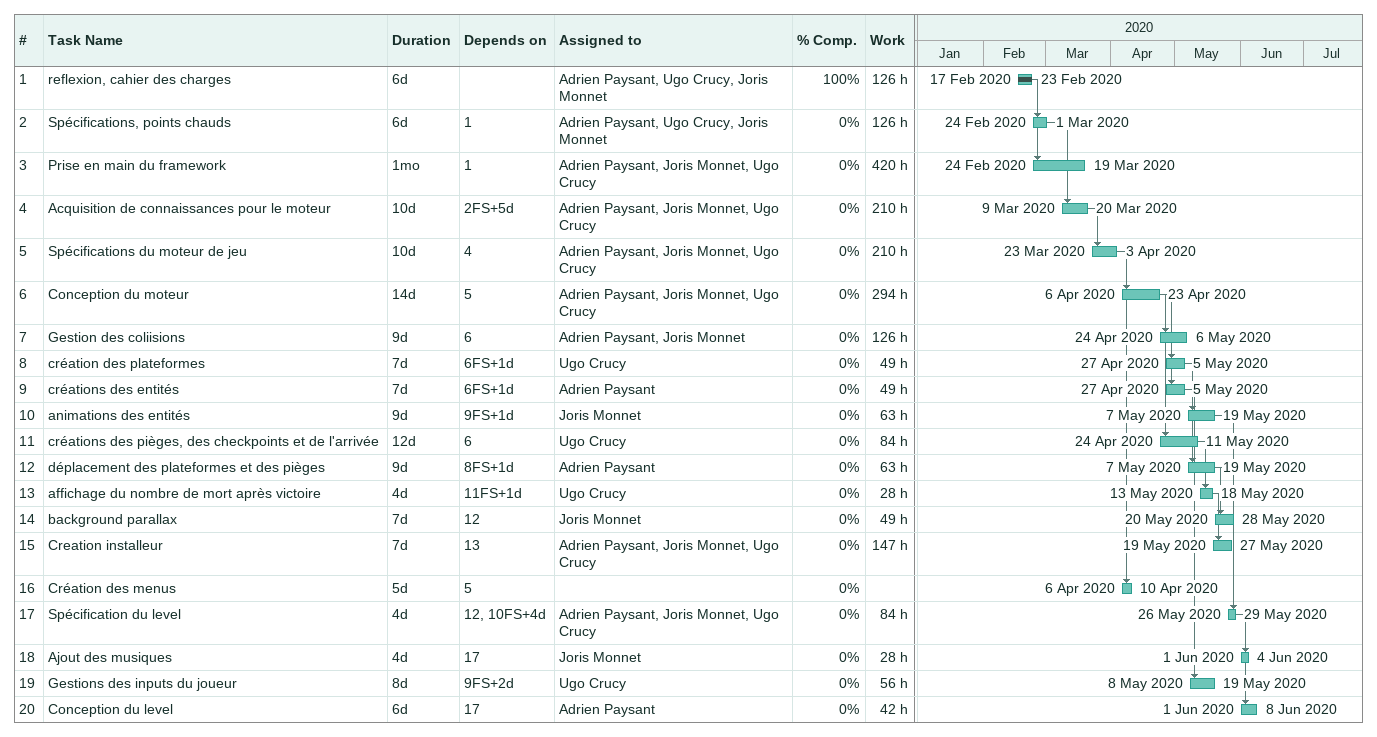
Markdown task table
| ID | Task | Duration | Start | Finish | Predecessors | Resources | % complete | Work (h) |
|---|---|---|---|---|---|---|---|---|
| 1 | reflexion, cahier des charges | 6d | 2020-02-17 | 2020-02-23 |  | Adrien Paysant, Ugo Crucy, Joris Monnet | 100 | 126 |
| 2 | Spécifications, points chauds | 6d | 2020-02-24 | 2020-03-01 | 1 | Adrien Paysant, Ugo Crucy, Joris Monnet | 0 | 126 |
| 3 | Prise en main du framework | 1mo | 2020-02-24 | 2020-03-19 | 1 | Adrien Paysant, Joris Monnet, Ugo Crucy | 0 | 420 |
| 4 | Acquisition de connaissances pour le moteur | 10d | 2020-03-09 | 2020-03-20 | 2FS+5d | Adrien Paysant, Joris Monnet, Ugo Crucy | 0 | 210 |
| 5 | Spécifications du moteur de jeu | 10d | 2020-03-23 | 2020-04-03 | 4 | Adrien Paysant, Joris Monnet, Ugo Crucy | 0 | 210 |
| 6 | Conception du moteur | 14d | 2020-04-06 | 2020-04-23 | 5 | Adrien Paysant, Joris Monnet, Ugo Crucy | 0 | 294 |
| 7 | Gestion des coliisions | 9d | 2020-04-24 | 2020-05-06 | 6 | Adrien Paysant, Joris Monnet | 0 | 126 |
| 8 | création des plateformes | 7d | 2020-04-27 | 2020-05-05 | 6FS+1d | Ugo Crucy | 0 | 49 |
| 9 | créations des entités | 7d | 2020-04-27 | 2020-05-05 | 6FS+1d | Adrien Paysant | 0 | 49 |
| 10 | animations des entités | 9d | 2020-05-07 | 2020-05-19 | 9FS+1d | Joris Monnet | 0 | 63 |
| 11 | créations des pièges, des checkpoints et de l'arrivée | 12d | 2020-04-24 | 2020-05-11 | 6 | Ugo Crucy | 0 | 84 |
| 12 | déplacement des plateformes et des pièges | 9d | 2020-05-07 | 2020-05-19 | 8FS+1d | Adrien Paysant | 0 | 63 |
| 13 | affichage du nombre de mort après victoire | 4d | 2020-05-13 | 2020-05-18 | 11FS+1d | Ugo Crucy | 0 | 28 |
| 14 | background parallax | 7d | 2020-05-20 | 2020-05-28 | 12 | Joris Monnet | 0 | 49 |
| 15 | Creation installeur | 7d | 2020-05-19 | 2020-05-27 | 13 | Adrien Paysant, Joris Monnet, Ugo Crucy | 0 | 147 |
| 16 | Création des menus | 5d | 2020-04-06 | 2020-04-10 | 5 |  | 0 |  |
| 17 | Spécification du level | 4d | 2020-05-26 | 2020-05-29 | 12, 10FS+4d | Adrien Paysant, Joris Monnet, Ugo Crucy | 0 | 84 |
| 18 | Ajout des musiques | 4d | 2020-06-01 | 2020-06-04 | 17 | Joris Monnet | 0 | 28 |
| 19 | Gestions des inputs du joueur | 8d | 2020-05-08 | 2020-05-19 | 9FS+2d | Ugo Crucy | 0 | 56 |
| 20 | Conception du level | 6d | 2020-06-01 | 2020-06-08 | 17 | Adrien Paysant | 0 | 42 |
